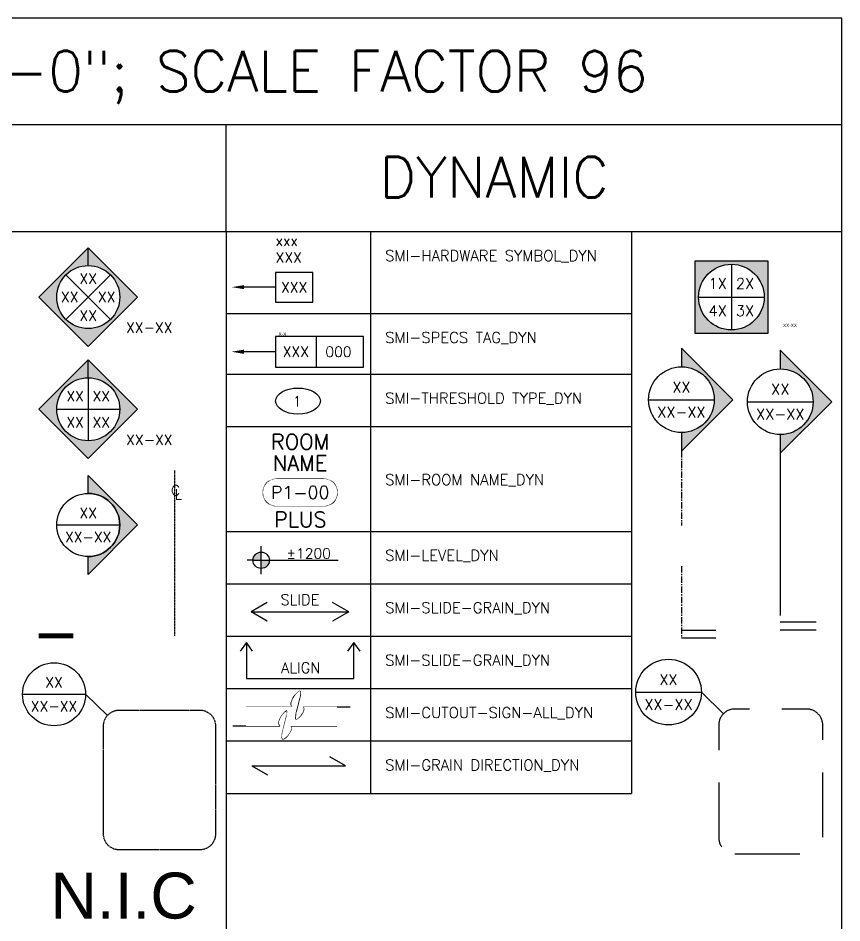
# Model space of a CAD drawing. Header units: inches. Extents: x -11160 to 9368, y -3485 to 2663.
# Drawn here: x -2742 to -2133, y 1161 to 1831 of the extents above; entities that cross this region are included whole.
import ezdxf
from ezdxf.enums import TextEntityAlignment as Align

# ---------------------------------------------------------------- set-up
doc = ezdxf.new("R2018")
doc.units = ezdxf.units.IN
doc.header["$MEASUREMENT"] = 0
doc.set_wipeout_variables(frame=1)
for name, pattern in [('AUDIT_D_100415104425-1', [0]), ('CENTER', [2, 1.25, -0.25, 0.25, -0.25]), ('CENTER2', [1.125, 0.75, -0.125, 0.125, -0.125]), ('HIDDENX2', [0.75, 0.5, -0.25]), ('PHANTOM2', [1.25, 0.625, -0.125, 0.125, -0.125, 0.125, -0.125])]:
    doc.linetypes.add(name, pattern=pattern)
doc.layers.add('A-ARCH-NOTE', color=2, linetype='AUDIT_D_100415104425-1', lineweight=20)
doc.layers.add('SM-A-NOTE', color=2, linetype='Continuous')
doc.layers.add('SM-I-Ctrl-Wout', color=197, linetype='Continuous')
doc.styles.add('ATTRIBUTES-1', font='romans.shx', dxfattribs={"height": 0.082031})
doc.styles.add('SIMPLEX', font='simplex.shx')
doc.styles.add('SMI-1', font='romans.shx', dxfattribs={"height": 0.082031})
doc.styles.add('SMI-96', font='romans.shx', dxfattribs={"height": 8})
doc.styles.add('SMM-1', font='romans.shx', dxfattribs={"height": 2})
doc.styles.add('SMM-BOLD', font='arial.ttf', dxfattribs={"height": 0.5})

# ---------------------------------------------------------------- blocks, each defined once
blk = doc.blocks.new('SMI-cline-symbol')
at = {"color": 2, "char_height": 0.082, "width": 2.236011, "style": 'SMI-1'}
for s, insert, attachment_point in [('C', (-0.0294, 0.1137), 1), ('L', (0, 0), 7)]:
    blk.add_mtext(s, dxfattribs=dict(at, insert=insert, attachment_point=attachment_point))
blk = doc.blocks.new('SMI-4_way_angled_elevation_symbol')
at = {"color": 2}
for p, q in [((4.36, 4.36), (-4.36, -4.36)), ((-4.36, 4.36), (4.36, -4.36))]:
    blk.add_line(p, q, dxfattribs=at)
blk.add_circle((0, 0), 6.17, dxfattribs=at)
at = {"color": 2, "style": 'ATTRIBUTES-1'}
for p in [(0, 3.62), (-3.62, 0), (3.62, 0), (0, -3.62)]:
    blk.add_attdef('NO', text='', height=2, dxfattribs=at).set_placement(p, align=Align.MIDDLE_CENTER)
blk.add_attdef('PAGE', text='', height=2, dxfattribs=at).set_placement((7.41, -4.97), align=Align.TOP_LEFT)
blk = doc.blocks.new('SMM-reference-bubble')
at = {"color": 3}
blk.add_line((-6.17, 0), (6.17, 0), dxfattribs=at)
blk.add_circle((0, 0), 6.17, dxfattribs=at)
at = {"color": 2, "style": 'ATTRIBUTES-1'}
for tag, p in [('NO', (0, 2.34)), ('PAGE', (0, -2.34))]:
    blk.add_attdef(tag, text='', height=2, dxfattribs=at).set_placement(p, align=Align.MIDDLE_CENTER)
blk = doc.blocks.new('SMI-4way-elev_dyn')
h = blk.add_hatch(color=8)
h.paths.add_polyline_path([(-0.2802, 0.2802), (-0.2802, -0.2802), (0.2802, -0.2802), (0.2802, 0.2802)])
h.paths.add_polyline_path([(0.2531, 0, 1), (-0.2531, 0, 1)], flags=16)
h.paths.add_polyline_path([(-0.1881, -0.1666), (-0.0065, -0.1666), (-0.0065, -0.0436), (-0.1881, -0.0436)], flags=8)
h.paths.add_polyline_path([(0.0221, -0.1666), (0.1998, -0.1666), (0.1998, -0.0436), (0.0221, -0.0436)], flags=8)
h.paths.add_polyline_path([(0.0221, 0.0436), (0.1998, 0.0436), (0.1998, 0.1666), (0.0221, 0.1666)], flags=8)
h.paths.add_polyline_path([(-0.194, 0.0436), (-0.0397, 0.0436), (-0.0397, 0.1666), (-0.194, 0.1666)], flags=8)
at = {"color": 3}
for p, q in [((0, 0.2531), (0, -0.2531)), ((-0.2531, 0), (0.2531, 0))]:
    blk.add_line(p, q, dxfattribs=at)
at = {"color": 8}
blk.add_lwpolyline([(-0.2802, -0.2802), (-0.2802, 0.2802), (0.2802, 0.2802), (0.2802, -0.2802)], close=True, dxfattribs=at)
at = {"color": 3}
blk.add_circle((0, 0), 0.2531, dxfattribs=at)
at = {"color": 8}
blk.add_circle((0, 0), 0.2531, dxfattribs=at)
at = {"color": 2, "style": 'ATTRIBUTES-1'}
for tag, p in [('N1', (-0.1051, 0.1051)), ('N2', (0.1051, 0.1051)), ('N4', (-0.1051, -0.1051)), ('N3', (0.1051, -0.1051))]:
    blk.add_attdef(tag, text='', height=0.082, dxfattribs=at).set_placement(p, align=Align.MIDDLE_CENTER)
at = {"color": 2, "lineweight": 30, "flags": 104}
blk.add_attdef('PAGE', text='', height=0.082, dxfattribs=at).set_placement((0.398, -0.2046), align=Align.TOP_LEFT)
blk = doc.blocks.new('*U141')
at = {"color": 3}
blk.add_line((0, -44.7), (6.74, -44.7), dxfattribs=at)
at = {"color": 5}
blk.add_line((0, -46.22), (6.74, -46.22), dxfattribs=at)
at = {"color": 5, "linetype": 'CENTER'}
for points in [[(0, -9.66), (0, -24.23)], [(0, -32.17), (0, -46.22)]]:
    blk.add_lwpolyline(points, dxfattribs=at)
blk = doc.blocks.new('*U142')
at = {"layer": 'A-ARCH-NOTE', "color": 3}
blk.add_lwpolyline([(-4.63, -4.76, -1), (-4.63, 0.53), (4.63, 0.53, -1), (4.63, -4.76)], format="xyb", close=True, dxfattribs=at)
at = {"color": 0, "style": 'SIMPLEX'}
blk.add_attdef('P1-00', text='', height=2.5, dxfattribs=at).set_placement((0, -2.11), align=Align.MIDDLE)
at = {"layer": 'A-ARCH-NOTE', "color": 4, "style": 'ATTRIBUTES-1'}
for tag, p in [('RM_NAME2', (0, 6.3)), ('RM_NAME', (0, 2.14)), ('MISC', (0.03, -8.89))]:
    blk.add_attdef(tag, text='', height=3, dxfattribs=at).set_placement(p, align=Align.CENTER)
blk.add_wipeout([(0, 0.53), (4.63, 0.53), (4.91, 0.51), (5.09, 0.49), (5.57, 0.35), (5.95, 0.17), (6.3, -0.07), (6.63, -0.39), (6.93, -0.82), (7.09, -1.15), (7.22, -1.62), (7.27, -2.11), (7.22, -2.61), (7.09, -3.08), (6.93, -3.41), (6.63, -3.84), (6.3, -4.16), (5.95, -4.4), (5.57, -4.58), (5.09, -4.72), (4.91, -4.74), (4.63, -4.76), (0, -4.76), (-4.63, -4.76), (-4.91, -4.74), (-5.09, -4.72), (-5.57, -4.58), (-5.95, -4.4), (-6.3, -4.16), (-6.63, -3.84), (-6.93, -3.41), (-7.09, -3.08), (-7.22, -2.61), (-7.27, -2.11), (-7.22, -1.62), (-7.09, -1.15), (-6.93, -0.82), (-6.63, -0.39), (-6.3, -0.07), (-5.95, 0.17), (-5.57, 0.35), (-5.09, 0.49), (-4.91, 0.51), (-4.63, 0.53)]).dxf.layer = 'SM-I-Ctrl-Wout'
blk = doc.blocks.new('*U145')
at = {"color": 1}
blk.add_lwpolyline([(0, -2.91), (7.29, -2.91), (7.29, 2.91), (0, 2.91)], close=True, dxfattribs=at)
blk.add_lwpolyline([(-6.19, 0.02, 0.8, 0, 0), (-8.59, 0.02, 0, 0, 0)], format="xyseb", dxfattribs=at)
for points in [[(-4.2, 0.02), (-6.19, 0.02)], [(0, 0.02), (-4.2, 0.02)]]:
    blk.add_lwpolyline(points, dxfattribs=at)
at = {"color": 2, "style": 'ATTRIBUTES-1'}
for tag, p in [('NAME2', (0, 9.13)), ('NAME1', (0, 5.82))]:
    blk.add_attdef(tag, text='', height=2, dxfattribs=at).set_placement(p, align=Align.MIDDLE_LEFT)
blk.add_attdef('NO.', text='', height=2, dxfattribs=at).set_placement((3.64, 0), align=Align.MIDDLE_CENTER)
blk = doc.blocks.new('*U203')
at = {"color": 1}
blk.add_line((7.93, 3.02), (7.93, -2.98), dxfattribs=at)
at = {"color": 0}
blk.add_lwpolyline([(0, -2.98), (17.23, -2.98), (17.23, 3.02), (0, 3.02)], close=True, dxfattribs=at)
at = {"color": 1, "linetype": 'ByBlock'}
blk.add_lwpolyline([(-6.22, 0.02, 0.8, 0, 0), (-8.62, 0.02, 0, 0, 0)], format="xyseb", dxfattribs=at)
for points in [[(-4.8, 0.02), (-6.22, 0.02)], [(0, 0.02), (-4.8, 0.02)]]:
    blk.add_lwpolyline(points, dxfattribs=at)
at = {"color": 2, "lineweight": 30, "flags": 104}
blk.add_attdef('NAME', text='', height=2, dxfattribs=at).set_placement((0.57, 3.83), align=Align.BOTTOM_LEFT)
at = {"color": 2, "style": 'SMM-1'}
blk.add_attdef('TYP', text='', height=2, dxfattribs=at).set_placement((3.96, 0.02), align=Align.MIDDLE_CENTER)
blk.add_attdef('XXX', text='', height=2, dxfattribs=at).set_placement((9.73, 0.02), align=Align.MIDDLE_LEFT)
blk = doc.blocks.new('*U147')
at = {"linetype": 'ByBlock'}
for points in [[(-0.3284, 0.1878), (0.1287, 0.1878, -0.35878), (0.1134, 0.2223, -0.158891), (0.1908, 0.3399, -0.660676), (0.2018, 0.3356, -0.099894), (0.1931, 0.2719), (0.1602, 0.1443, 0.063527), (0.1512, 0.0743, 0.712672), (0.1716, 0.064, 0.165502), (0.2403, 0.1513, 0.321469), (0.2325, 0.1878), (0.6896, 0.1878)], [(-0.4571, 0), (0, 0, -0.35878), (-0.0153, 0.0345, -0.158891), (0.0621, 0.1521, -0.660676), (0.0731, 0.1477, -0.099894), (0.0645, 0.084), (0.0316, -0.0435, 0.063527), (0.0225, -0.1135, 0.712672), (0.0429, -0.1238, 0.165502), (0.1116, -0.0365, 0.321469), (0.1038, 0), (0.5609, 0)]]:
    blk.add_lwpolyline(points, format="xyb", dxfattribs=at)
at = {"color": 191, "linetype": 'ByBlock'}
blk.add_wipeout([(-0.3284, 0.1878), (-0.3284, 0), (0, 0), (-0.0073, 0.0051), (-0.0107, 0.0091), (-0.0138, 0.0145), (-0.0158, 0.021), (-0.0163, 0.0271), (-0.0153, 0.0345), (-0.0121, 0.045), (-0.0086, 0.055), (-0.0036, 0.0672), (0.0018, 0.0783), (0.0085, 0.0905), (0.0141, 0.0994), (0.0212, 0.1096), (0.027, 0.1171), (0.034, 0.1255), (0.039, 0.1309), (0.046, 0.138), (0.0522, 0.1437), (0.0591, 0.1497), (0.0652, 0.1538), (0.069, 0.1536), (0.0714, 0.1494), (0.0733, 0.1435), (0.0733, 0.1306), (0.0719, 0.1155), (0.0702, 0.1053), (0.0682, 0.0963), (0.0645, 0.084), (0.0606, 0.0689), (0.0579, 0.0587), (0.0553, 0.0485), (0.0518, 0.0349), (0.048, 0.0203), (0.0453, 0.0096), (0.0407, -0.0081), (0.038, -0.0185), (0.0339, -0.0343), (0.0305, -0.0485), (0.0272, -0.063), (0.0246, -0.0803), (0.023, -0.0982), (0.0225, -0.1168), (0.0237, -0.1206), (0.0264, -0.124), (0.029, -0.1259), (0.0365, -0.127), (0.0455, -0.122), (0.0549, -0.1152), (0.0628, -0.1087), (0.0738, -0.0981), (0.0799, -0.0914), (0.0893, -0.0794), (0.096, -0.0692), (0.1014, -0.0599), (0.1063, -0.0498), (0.1116, -0.0365), (0.1142, -0.0262), (0.1136, -0.017), (0.111, -0.0095), (0.1061, -0.0023), (0.1038, 0), (0.5609, 0), (0.5609, 0.1878), (0.2325, 0.1878), (0.2369, 0.1828), (0.24, 0.1775), (0.2423, 0.1708), (0.2429, 0.1659), (0.2427, 0.16), (0.2414, 0.1542), (0.2387, 0.1468), (0.2361, 0.1406), (0.231, 0.1297), (0.2267, 0.1219), (0.2202, 0.1116), (0.2161, 0.1058), (0.2108, 0.0991), (0.2052, 0.0926), (0.1992, 0.0863), (0.1933, 0.0807), (0.1873, 0.0756), (0.1812, 0.0708), (0.1747, 0.0662), (0.1716, 0.064), (0.1688, 0.0621), (0.165, 0.0608), (0.1623, 0.0607), (0.1597, 0.0612), (0.1577, 0.0619), (0.1552, 0.0636), (0.1531, 0.0661), (0.152, 0.0682), (0.1513, 0.0703), (0.1512, 0.0743), (0.1515, 0.0869), (0.1528, 0.1035), (0.1562, 0.1264), (0.1591, 0.1398), (0.1617, 0.1499), (0.1644, 0.1603), (0.1677, 0.173), (0.1694, 0.1799), (0.172, 0.19), (0.1757, 0.2043), (0.1791, 0.2174), (0.1818, 0.2278), (0.185, 0.2402), (0.1887, 0.2545), (0.1926, 0.2696), (0.1956, 0.2795), (0.1977, 0.2875), (0.1999, 0.2984), (0.2012, 0.3084), (0.2018, 0.3147), (0.2021, 0.3259), (0.202, 0.3304), (0.2015, 0.3372), (0.2015, 0.3372), (0.1994, 0.3404), (0.1977, 0.3414), (0.1942, 0.3417), (0.1908, 0.3399), (0.1864, 0.3363), (0.1773, 0.3282), (0.1676, 0.3187), (0.16, 0.3101), (0.1493, 0.2966), (0.1377, 0.2792), (0.1308, 0.2668), (0.1253, 0.2554), (0.121, 0.2453), (0.1172, 0.2346), (0.1134, 0.2223), (0.1124, 0.2124), (0.1135, 0.2062), (0.1163, 0.1995), (0.1202, 0.1942), (0.1234, 0.1912), (0.1287, 0.1878)], dxfattribs=at).dxf.layer = 'SM-I-Ctrl-Wout'
blk = doc.blocks.new('SMI-section_right')
at = {"color": 3}
blk.add_line((-6.17, 0), (6.17, 0), dxfattribs=at)
blk.add_circle((0, 0), 6.17, dxfattribs=at)
at = {"color": 2, "style": 'ATTRIBUTES-1'}
for tag, p in [('NO', (0, 2.34)), ('PAGE', (0, -2.34))]:
    blk.add_attdef(tag, text='', height=2, dxfattribs=at).set_placement(p, align=Align.MIDDLE_CENTER)
blk = doc.blocks.new('SM_TAG FULL ARROW')
for points in [[(6.17, 0), (9.66, 0), (0, 9.66), (-9.66, 0), (-6.17, 0, -1)], [(-6.17, 0), (-9.66, 0), (0, -9.66), (9.66, 0), (6.17, 0, -1)]]:
    blk.add_hatch(color=252).paths.add_polyline_path(points)
at = {"color": 8}
blk.add_line((6.17, 0), (9.66, 0), dxfattribs=at)
blk.add_line((6.17, 0), (9.66, 0), dxfattribs=at)
blk.add_lwpolyline([(-9.66, 0), (0, 9.66), (9.66, 0), (0, -9.66)], close=True, dxfattribs=at)
blk.add_circle((0, 0), 6.17, dxfattribs=at)
blk = doc.blocks.new('SMI-4_way_elevation_symbol')
at = {"color": 3}
for p, q in [((0, 6.17), (0, -6.17)), ((-6.17, 0), (6.17, 0))]:
    blk.add_line(p, q, dxfattribs=at)
blk.add_circle((0, 0), 6.17, dxfattribs=at)
at = {"color": 2, "style": 'ATTRIBUTES-1'}
for p in [(-2.56, 2.56), (2.56, 2.56), (-2.56, -2.56), (2.56, -2.56)]:
    blk.add_attdef('NO', text='', height=2, dxfattribs=at).set_placement(p, align=Align.MIDDLE_CENTER)
blk.add_attdef('PAGE', text='', height=2, dxfattribs=at).set_placement((7.44, -4.99), align=Align.TOP_LEFT)
blk = doc.blocks.new('SM_TAG ARROW')
blk.add_hatch(color=8).paths.add_polyline_path([(0, -6.17), (0, -9.66), (9.66, 0), (0, 9.66), (0, 6.17, -1)])
at = {"color": 8}
blk.add_lwpolyline([(0, -6.17, 1), (0, 6.17), (0, 9.66), (9.66, 0), (0, -9.66)], format="xyb", close=True, dxfattribs=at)
blk = doc.blocks.new('*U149')
at = {"color": 3}
blk.add_ellipse((4.3, -0.07), major_axis=(4.38, 0), ratio=0.581778, dxfattribs=at)
at = {"color": 2, "style": 'ATTRIBUTES-1'}
blk.add_attdef('TRASH_NO.', text='', height=2, dxfattribs=at).set_placement((4.13, -1.14), align=Align.CENTER)
blk = doc.blocks.new('*U150')
h = blk.add_hatch(color=9)
h.paths.add_polyline_path([(0, 1.6, 0.414214), (-1.6, 0), (0, 0)])
h.paths.add_polyline_path([(1.6, 0), (0, 0), (0, -1.6, 0.414214)])
at = {"color": 3}
for p, q in [((0, -2.75), (0, 2.75)), ((-1.6, 0), (-2.75, 0)), ((-1.6, 0), (15.05, 0))]:
    blk.add_line(p, q, dxfattribs=at)
blk.add_circle((0, 0), 1.6, dxfattribs=at)
at = {"color": 2, "style": 'ATTRIBUTES-1'}
blk.add_attdef('LEVEL', text='', height=2, dxfattribs=at).set_placement((4.92, -0.27), align=Align.BOTTOM_LEFT)
blk = doc.blocks.new('SMI-grain_direction_DYN')
for p, q in [((0, 0), (3.05, -1.76)), ((0, 0), (18.36, 0)), ((18.36, 0), (15.31, 1.76))]:
    blk.add_line(p, q)
blk = doc.blocks.new('*U159')
at = {"color": 1}
for points in [[(0.0477, -0.0674), (0, 0), (-0.0477, -0.0674)], [(0, 0), (0, -0.2781), (0.8279, -0.2781), (0.8279, 0)], [(0.8755, -0.0674), (0.8279, 0), (0.7802, -0.0674)]]:
    blk.add_lwpolyline(points, dxfattribs=at)
at = {"color": 2, "style": 'SMM-1', "flags": 8}
blk.add_attdef('ALIGN', text='', height=0.082, dxfattribs=at).set_placement((0.4191, -0.194), align=Align.MIDDLE_CENTER)
blk = doc.blocks.new('*U163')
at = {"color": 1}
for p, q in [((-0.2515, 0.0722), (-0.3765, 0)), ((0.3765, 0), (0.2515, -0.0722))]:
    blk.add_line(p, q, dxfattribs=at)
blk.add_lwpolyline([(-0.2515, -0.0722), (-0.3765, 0), (0.3765, 0), (0.2515, 0.0722)], dxfattribs=at)
at = {"color": 2, "style": 'SMI-1', "flags": 8}
blk.add_attdef('TEXT', text='', height=0.082, dxfattribs=at).set_placement((0, 0.0925), align=Align.MIDDLE_CENTER)
blk = doc.blocks.new('*U164')
at = {"color": 5, "linetype": 'CENTER'}
blk.add_line((0, -0.3963), (0, -1.7573), dxfattribs=at)
at = {"color": 3}
blk.add_line((0, -1.6948), (0.2763, -1.6948), dxfattribs=at)
at = {"color": 5}
blk.add_line((0, -1.7573), (0.2763, -1.7573), dxfattribs=at)
blk = doc.blocks.new('*U204')
h = blk.add_hatch(color=8)
edge = h.paths.add_edge_path()
edge.add_line((0.3963, 0), (0, 0.3963))
edge.add_line((0, 0.3963), (0, 0.2531))
edge.add_arc((0, 0), 0.2531, -90, 90, ccw=False)
edge.add_line((0, -0.2531), (0, -0.3963))
edge.add_line((0, -0.3963), (0.3963, 0))
at = {"color": 3}
blk.add_line((-0.2531, 0), (0.2531, 0), dxfattribs=at)
at = {"color": 8}
blk.add_lwpolyline([(0.3963, 0), (0, 0.3963), (0, 0.2531, -1), (0, -0.2531), (0, -0.3963)], format="xyb", close=True, dxfattribs=at)
at = {"color": 3}
blk.add_circle((0, 0), 0.2531, dxfattribs=at)
at = {"color": 2, "style": 'SMI-1', "flags": 8}
for tag, p in [('NO', (0, 0.096)), ('PAGE', (0, -0.096))]:
    blk.add_attdef(tag, text='', height=0.082, dxfattribs=at).set_placement(p, align=Align.MIDDLE_CENTER)
blk = doc.blocks.new('*U205')
at = {"color": 3}
for p, q in [((-0.6397, 0.6876), (-0.1335, 0.6876)), ((-0.1335, 0.6876), (0.0366, 0.521))]:
    blk.add_line(p, q, dxfattribs=at)
at = {"color": 3, "linetype": 'HIDDENX2', "flags": 128}
blk.add_lwpolyline([(0.125, -0.5576), (0.6769, -0.5576, 0.414214), (0.8019, -0.4326), (0.8019, 0.4326, 0.414214), (0.6769, 0.5576), (0.125, 0.5576, 0.414214), (0, 0.4326), (0, -0.4326, 0.414214)], format="xyb", close=True, dxfattribs=at)
at = {"color": 3}
blk.add_circle((-0.3866, 0.6876), 0.2531, dxfattribs=at)
at = {"color": 2, "style": 'SMI-1', "flags": 8}
for tag, p in [('#', (-0.3866, 0.7836)), ('##', (-0.3866, 0.5916))]:
    blk.add_attdef(tag, text='', height=0.082, dxfattribs=at).set_placement(p, align=Align.MIDDLE_CENTER)

msp = doc.modelspace()

# ---------------------------------------------------------------- linework, layer by layer
at = {"color": 30}
msp.add_line((-2588.49244, 1672.53606), (-2588.49244, 1751.5306), dxfattribs=at)
for p, q in [((-2481.51821, 1672.53606), (-2481.51821, 1257.10115)), ((-2288.48112, 1672.53606), (-2288.48112, 1257.10115)), ((-2588.49244, 1612.04877), (-2288.48112, 1612.04877)), ((-2588.49244, 1567.18147), (-2288.48112, 1567.18147)), ((-2588.49244, 1528.42143), (-2288.48112, 1528.42143)), ((-2588.49244, 1412.14131), (-2288.48112, 1412.14131)), ((-2588.49244, 1373.38127), (-2288.48112, 1373.38127)), ((-2588.49244, 1257.10115), (-2288.48112, 1257.10115))]:
    msp.add_line(p, q)
at = {"color": 8, "linetype": 'CENTER2'}
msp.add_line((-2626.52003, 1495.95179), (-2626.52003, 1373.62187), dxfattribs=at)
at = {"color": 3}
msp.add_line((-2692.40945, 1330.38661), (-2676.3126, 1314.7112), dxfattribs=at)
at = {"color": 30}
for points in [[(-2132.8017, 1751.5306), (-2132.8017, 1830.52514), (-3044.18319, 1830.52514), (-3044.18319, 1751.5306)], [(-2132.8017, 1672.53606), (-2132.8017, 1751.5306), (-3044.18319, 1751.5306), (-3044.18319, 1672.53606)], [(-2588.49244, 1672.53606), (-3044.18319, 1672.53606), (-3044.18319, 903.92144), (-2588.49244, 903.92144)]]:
    msp.add_lwpolyline(points, dxfattribs=at)
msp.add_lwpolyline([(-2588.49244, 903.92144), (-2132.8017, 903.92144), (-2132.8017, 1672.53606), (-2588.49244, 1672.53606)], close=True, dxfattribs=at)
at = {"color": 5, "linetype": 'PHANTOM2', "ltscale": 0.5}
msp.add_lwpolyline([(-2727.03919, 1495.95179, 0, 0, 0), (-2727.03919, 1373.62187, 3.77953, 3.77953, 0), (-2701.57356, 1373.62187, 0, 0, 0)], format="xyseb", dxfattribs=at)
at = {"color": 3, "linetype": 'HIDDENX2', "flags": 128}
msp.add_lwpolyline([(-2667.85106, 1215.62952), (-2607.59686, 1215.62952, 0.414213562), (-2596.07686, 1227.14952), (-2596.07686, 1306.89373, 0.414213562), (-2607.59686, 1318.41373), (-2667.85106, 1318.41373, 0.414213562), (-2679.37106, 1306.89373), (-2679.37106, 1227.14952, 0.414213562)], format="xyb", close=True, dxfattribs=at)

# ---------------------------------------------------------------- block references
for name, p, xscale, yscale, zscale, values in [('*U145', (-2551.81435, 1631.46508), 3.779527559055118, 3.779527559055118, 3.779527559055118, {'NO.': 'XXX', 'NAME1': 'XXX', 'NAME2': 'xxx'}), ('*U204', (-2251.52117, 1548.29876), 96, 96, 96, {'NO': 'XX', 'PAGE': 'XX-XX'}), ('*U204', (-2178.3714, 1546.77696), 96, 96, 96, {'NO': 'XX', 'PAGE': 'XX-XX'}), ('*U149', (-2551.53175, 1547.56144), 3.779527559055118, 3.779527559055118, 3.779527559055118, {'TRASH_NO.': '1'}), ('SMI-section_right', (-2690.46024, 1455.61127), 3.779527559055118, 3.779527559055118, 3.779527559055118, {'NO': 'XX', 'PAGE': 'XX-XX'}), ('*U150', (-2562.49077, 1429.51589), 3.779527559055118, 3.779527559055118, 3.779527559055118, {'LEVEL': '%%p1200'}), ('*U163', (-2533.8278, 1391.42709), 96, 96, 96, {'TEXT': 'SLIDE'}), ('*U159', (-2573.42471, 1368.65246), 96, 96, 96, {'ALIGN': 'ALIGN'}), ('SMM-reference-bubble', (-2715.73745, 1330.38661), 3.779527559055118, 3.779527559055118, 3.779527559055118, {'NO': 'XX', 'PAGE': 'XX-XX'}), ('*U205', (-2223.96369, 1265.97833), 96, 96, 96, {'#': 'XX', '##': 'XX-XX'})]:
    msp.add_blockref(name, p, dxfattribs=dict(xscale=xscale, yscale=yscale, zscale=zscale)).add_auto_attribs(values)
at = {"xscale": 3.779527559055127, "yscale": 3.779527559055127, "zscale": 3.779527559055127, "rotation": 90}
for p in [(-2690.46024, 1624.16548), (-2690.46024, 1541.19798)]:
    msp.add_blockref('SM_TAG FULL ARROW', p, dxfattribs=at)
ref = msp.add_blockref('SMI-4_way_angled_elevation_symbol', (-2690.46024, 1624.16548), dxfattribs=dict(xscale=3.779527559055118, yscale=3.779527559055118, zscale=3.779527559055118))
ref.add_attrib('PAGE', 'XX-XX', dxfattribs={"color": 2, "height": 7.56, "style": 'ATTRIBUTES-1'}).set_placement((-2662.45904, 1605.39554), align=Align.TOP_LEFT)
ref.add_attrib('NO', 'XX', dxfattribs={"color": 2, "height": 7.56, "style": 'ATTRIBUTES-1'}).set_placement((-2704.16071, 1624.16548), align=Align.MIDDLE_CENTER)
ref.add_attrib('NO', 'XX', dxfattribs={"color": 2, "height": 7.56, "style": 'ATTRIBUTES-1'}).set_placement((-2690.46024, 1610.46501), align=Align.MIDDLE_CENTER)
ref.add_attrib('NO', 'XX', dxfattribs={"color": 2, "height": 7.56, "style": 'ATTRIBUTES-1'}).set_placement((-2676.75978, 1624.16548), align=Align.MIDDLE_CENTER)
ref.add_attrib('NO', 'XX', dxfattribs={"color": 2, "height": 7.56, "style": 'ATTRIBUTES-1'}).set_placement((-2690.46024, 1637.86594), align=Align.MIDDLE_CENTER)
ref = msp.add_blockref('SMI-4way-elev_dyn', (-2214.58302, 1624.16548), dxfattribs=dict(xscale=95.99999999999991, yscale=95.99999999999991, zscale=95.99999999999991))
ref.add_attrib('N1', '1X', dxfattribs={"color": 2, "height": 7.875, "style": 'ATTRIBUTES-1'}).set_placement((-2224.67437, 1634.25682), align=Align.MIDDLE_CENTER)
ref.add_attrib('N2', '2X', dxfattribs={"color": 2, "height": 7.875, "style": 'ATTRIBUTES-1'}).set_placement((-2204.49168, 1634.25682), align=Align.MIDDLE_CENTER)
ref.add_attrib('N3', '3X', dxfattribs={"color": 2, "height": 7.875, "style": 'ATTRIBUTES-1'}).set_placement((-2204.49168, 1614.07413), align=Align.MIDDLE_CENTER)
ref.add_attrib('N4', '4X', dxfattribs={"color": 2, "height": 7.875, "style": 'ATTRIBUTES-1'}).set_placement((-2224.67437, 1614.07413), align=Align.MIDDLE_CENTER)
lines = msp.add_mtext('XX-XX', dxfattribs={"color": 2, "insert": (-2176.37416, 1604.51976), "char_height": 2.5, "attachment_point": 1})
ref.add_attrib('PAGE', '', (-2176.37416, 1604.51976), dxfattribs={"flags": 104}).embed_mtext(lines)
at = {"color": 1}
ref = msp.add_blockref('*U203', (-2551.81435, 1583.66861), dxfattribs=dict(at, xscale=3.779527559055118, yscale=3.779527559055118, zscale=3.779527559055118))
ref.add_attrib('TYP', 'XXX', dxfattribs={"layer": 'SM-A-NOTE', "height": 7.559055, "style": 'SMM-1'}).set_placement((-2536.82938, 1583.74626), align=Align.MIDDLE_CENTER)
ref.add_attrib('XXX', '000', dxfattribs={"layer": 'SM-A-NOTE', "height": 7.559055, "style": 'SMM-1'}).set_placement((-2515.03052, 1583.74626), align=Align.MIDDLE_LEFT)
lines = msp.add_mtext('X-X', dxfattribs={"color": 2, "insert": (-2549.66814, 1598.12779), "char_height": 2.5, "attachment_point": 1})
ref.add_attrib('NAME', '', (-2549.66814, 1598.12779), dxfattribs={"flags": 104}).embed_mtext(lines)
ref = msp.add_blockref('SMI-4_way_elevation_symbol', (-2690.46024, 1541.19798), dxfattribs=dict(xscale=3.779527559055118, yscale=3.779527559055118, zscale=3.779527559055118))
ref.add_attrib('PAGE', 'XX-XX', dxfattribs={"color": 2, "height": 7.56, "style": 'ATTRIBUTES-1'}).set_placement((-2662.3542, 1522.3381), align=Align.TOP_LEFT)
ref.add_attrib('NO', 'XX', dxfattribs={"color": 2, "height": 7.56, "style": 'ATTRIBUTES-1'}).set_placement((-2700.14794, 1531.51029), align=Align.MIDDLE_CENTER)
ref.add_attrib('NO', 'XX', dxfattribs={"color": 2, "height": 7.56, "style": 'ATTRIBUTES-1'}).set_placement((-2680.77255, 1531.51029), align=Align.MIDDLE_CENTER)
ref.add_attrib('NO', 'XX', dxfattribs={"color": 2, "height": 7.56, "style": 'ATTRIBUTES-1'}).set_placement((-2680.77255, 1550.88568), align=Align.MIDDLE_CENTER)
ref.add_attrib('NO', 'XX', dxfattribs={"color": 2, "height": 7.56, "style": 'ATTRIBUTES-1'}).set_placement((-2700.14794, 1550.88568), align=Align.MIDDLE_CENTER)
for name, p, xscale, yscale, zscale in [('*U141', (-2251.52117, 1546.77696), 3.779527559055118, 3.779527559055118, 3.779527559055118), ('*U164', (-2178.3714, 1546.77696), 96, 96, 96), ('SM_TAG ARROW', (-2690.46024, 1455.61127), 3.779527559055118, 3.779527559055118, 3.779527559055118), ('SMI-cline-symbol', (-2626.52003, 1474.53983), 92.16000000000005, 92.16000000000005, 92.16000000000005), ('SMI-grain_direction_DYN', (-2569.4453, 1277.37224), 3.779527559055118, 3.779527559055118, 3.779527559055118)]:
    msp.add_blockref(name, p, dxfattribs=dict(xscale=xscale, yscale=yscale, zscale=zscale))

# ---------------------------------------------------------------- texts
at = {"color": 1, "style": 'SMM-BOLD'}
msp.add_text('N.I.C', height=34.015748, dxfattribs=at).set_placement((-2718.41719, 1164.49702))
at = {"char_height": 30, "width": 874.0277058, "attachment_point": 1, "style": 'SMI-96'}
for s, insert in [('\\A1;SCALE {\\H0.7x;\\S1#8;}"=1\'-0"; SCALE FACTOR 96 ', (-3024.76931, 1812.25287)), ('DYNAMIC', (-2475.01508, 1727.93493))]:
    msp.add_mtext(s, dxfattribs=dict(at, insert=insert))
at = {"color": 2, "char_height": 8, "attachment_point": 7, "style": 'SMI-96'}
for s, insert in [('SMI-HARDWARE SYMBOL_DYN', (-2470.7307, 1650.01835)), ('SMI-SPECS TAG_DYN', (-2470.7307, 1589.53106)), ('SMI-THRESHOLD TYPE_DYN', (-2470.7307, 1544.66376)), ('SMI-ROOM NAME_DYN', (-2470.7307, 1484.33457)), ('SMI-LEVEL_DYN', (-2470.7307, 1428.38364)), ('SMI-SLIDE-GRAIN_DYN', (-2470.7307, 1389.6236)), ('SMI-SLIDE-GRAIN_DYN', (-2470.7307, 1350.86356)), ('SMI-CUTOUT-SIGN-ALL_DYN', (-2470.7307, 1312.10352)), ('SMI-GRAIN DIRECTION_DYN', (-2470.7307, 1273.34348))]:
    msp.add_mtext(s, dxfattribs=dict(at, insert=insert))

# ---------------------------------------------------------------- next in the draw order: block references
at = {"color": 2, "xscale": 3.779527559055118, "yscale": 3.779527559055118, "zscale": 3.779527559055118}
msp.add_blockref('*U142', (-2533.6509, 1487.66392), dxfattribs=at).add_auto_attribs({'MISC': 'PLUS', 'RM_NAME': 'NAME', 'RM_NAME2': 'ROOM', 'P1-00': 'P1-00'})
at = {"xscale": 75.59055118110236, "yscale": 75.59055118110236, "zscale": 75.59055118110236}
msp.add_blockref('*U147', (-2548.80443, 1306.99509), dxfattribs=at)

# ---------------------------------------------------------------- next in the draw order: linework, layer by layer
for p, q in [((-2588.49244, 1450.90135), (-2288.48112, 1450.90135)), ((-2588.49244, 1334.62123), (-2288.48112, 1334.62123)), ((-2588.49244, 1295.86119), (-2288.48112, 1295.86119))]:
    msp.add_line(p, q)

doc.saveas('drawing.dxf')
